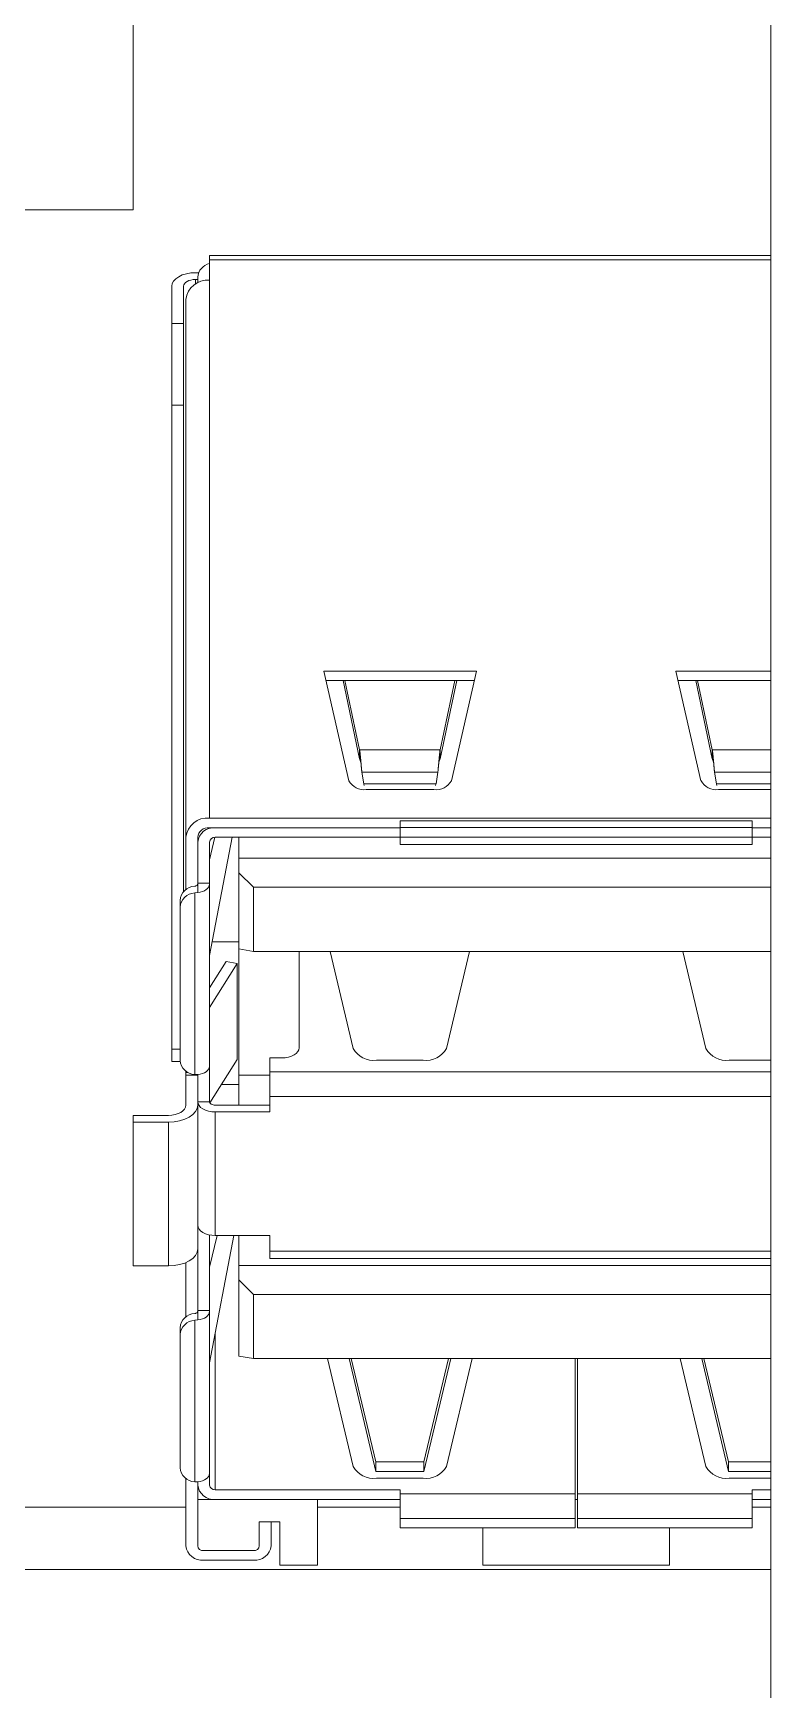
# Model space of a CAD drawing. Header units: millimetres. Extents: x -489 to 1607, y 116 to 1738.
# Drawn here: x 1414.4 to 1426.97, y 1473.39 to 1501.63 of the extents above; entities that cross this region are included whole.
import ezdxf

# ---------------------------------------------------------------- set-up
doc = ezdxf.new("R2010")
doc.units = ezdxf.units.MM

msp = doc.modelspace()

# ---------------------------------------------------------------- linework, layer by layer
at = {"color": 7, "linetype": 'Continuous', "lineweight": 15}
for p, q in [((1426.971, 1537.932), (1426.971, 876.534)), ((1416.105, 1502.291), (1416.105, 1498.617)), ((1413.405, 1498.617), (1416.105, 1498.617)), ((1426.971, 1497.838), (1417.405, 1497.838)), ((1417.405, 1497.765), (1417.405, 1497.418)), ((1417.219, 1497.547), (1417.165, 1497.547)), ((1417.165, 1497.431), (1417.205, 1497.431)), ((1417.205, 1497.472), (1417.205, 1497.375)), ((1417.405, 1497.418), (1417.405, 1488.251)), ((1416.765, 1496.681), (1416.765, 1497.316)), ((1416.965, 1496.681), (1416.965, 1497.316)), ((1417.005, 1487.924), (1417.005, 1497.092)), ((1416.965, 1496.681), (1416.765, 1496.681)), ((1416.765, 1495.287), (1416.965, 1495.287)), ((1416.765, 1484.312), (1416.765, 1495.287)), ((1416.965, 1486.996), (1416.965, 1495.287)), ((1419.355, 1490.758), (1421.955, 1490.758)), ((1419.781, 1488.888), (1419.355, 1490.758)), ((1421.955, 1490.758), (1421.528, 1488.888)), ((1425.355, 1490.758), (1426.971, 1490.758)), ((1425.781, 1488.888), (1425.355, 1490.758)), ((1419.392, 1490.595), (1421.917, 1490.595)), ((1419.964, 1489.261), (1419.681, 1490.595)), ((1419.964, 1489.414), (1419.713, 1490.595)), ((1421.586, 1490.595), (1421.336, 1489.414)), ((1421.619, 1490.595), (1421.336, 1489.261)), ((1425.392, 1490.595), (1426.971, 1490.595)), ((1425.974, 1489.261), (1425.691, 1490.595)), ((1425.974, 1489.414), (1425.723, 1490.595)), ((1421.336, 1489.414), (1419.964, 1489.414)), ((1419.964, 1489.414), (1419.964, 1489.261)), ((1421.336, 1489.261), (1421.336, 1489.414)), ((1425.974, 1489.414), (1425.974, 1489.261)), ((1420.002, 1489.033), (1421.297, 1489.033)), ((1420.034, 1488.835), (1420.002, 1489.033)), ((1421.297, 1489.033), (1421.266, 1488.835)), ((1426.044, 1488.835), (1426.012, 1489.033)), ((1421.266, 1488.835), (1420.034, 1488.835)), ((1421.231, 1488.738), (1420.079, 1488.738)), ((1426.971, 1488.738), (1426.079, 1488.738)), ((1426.971, 1488.251), (1417.405, 1488.251)), ((1420.655, 1488.206), (1420.655, 1488.09)), ((1426.655, 1488.206), (1420.655, 1488.206)), ((1420.655, 1488.09), (1426.655, 1488.09)), ((1420.655, 1488.09), (1420.655, 1487.927)), ((1426.655, 1488.09), (1426.655, 1488.206)), ((1426.655, 1487.927), (1426.655, 1488.09)), ((1417.005, 1487.924), (1417.005, 1487.032)), ((1417.205, 1487.141), (1417.205, 1487.924)), ((1417.205, 1487.843), (1417.205, 1487.141)), ((1417.405, 1488.088), (1420.655, 1488.088)), ((1417.405, 1485.908), (1417.792, 1487.924)), ((1417.497, 1487.924), (1417.405, 1487.541)), ((1417.405, 1487.843), (1417.405, 1487.141)), ((1420.655, 1488.088), (1417.505, 1488.088)), ((1417.505, 1487.924), (1420.655, 1487.924)), ((1417.905, 1487.924), (1417.905, 1487.567)), ((1426.655, 1487.927), (1420.655, 1487.927)), ((1426.655, 1488.088), (1426.971, 1488.088)), ((1426.655, 1487.924), (1426.971, 1487.924)), ((1417.405, 1487.537), (1417.405, 1487.541)), ((1417.405, 1487.541), (1417.405, 1485.908)), ((1417.405, 1487.541), (1417.405, 1487.541)), ((1417.905, 1487.567), (1417.905, 1487.321)), ((1426.971, 1487.567), (1417.905, 1487.567)), ((1420.655, 1487.8), (1426.655, 1487.8)), ((1418.155, 1487.075), (1417.905, 1487.321)), ((1417.905, 1487.321), (1417.905, 1486.023)), ((1417.155, 1486.975), (1417.205, 1486.982)), ((1417.155, 1486.975), (1417.155, 1483.879)), ((1417.205, 1487.141), (1417.405, 1487.141)), ((1417.205, 1487.141), (1417.205, 1487.123)), ((1417.205, 1487.123), (1417.205, 1486.982)), ((1417.405, 1487.123), (1417.405, 1487.141)), ((1417.405, 1487.123), (1417.405, 1484.02)), ((1418.155, 1487.075), (1426.971, 1487.075)), ((1418.155, 1487.075), (1418.155, 1485.98)), ((1416.905, 1486.734), (1416.905, 1486.849)), ((1416.905, 1486.734), (1416.905, 1484.121)), ((1417.905, 1486.144), (1417.451, 1486.144)), ((1417.405, 1485.908), (1417.405, 1485.902)), ((1418.155, 1485.98), (1417.905, 1486.023)), ((1417.905, 1483.869), (1417.905, 1486.023)), ((1426.971, 1485.98), (1418.155, 1485.98)), ((1418.935, 1484.338), (1418.935, 1485.98)), ((1419.462, 1485.98), (1419.855, 1484.326)), ((1421.445, 1484.326), (1421.838, 1485.98)), ((1425.472, 1485.98), (1425.865, 1484.326)), ((1417.405, 1485.36), (1417.689, 1485.81)), ((1417.405, 1485.022), (1417.877, 1485.771)), ((1417.689, 1485.81), (1417.877, 1485.771)), ((1417.877, 1485.771), (1417.877, 1484.138)), ((1417.877, 1484.138), (1417.41, 1483.398)), ((1418.435, 1484.165), (1418.635, 1484.165)), ((1418.435, 1483.927), (1418.435, 1484.165)), ((1416.765, 1484.101), (1416.906, 1484.101)), ((1417.005, 1483.938), (1417.005, 1483.915)), ((1417.005, 1483.915), (1417.043, 1483.915)), ((1417.205, 1483.872), (1417.005, 1483.872)), ((1417.005, 1483.358), (1417.005, 1483.872)), ((1417.155, 1483.879), (1417.205, 1483.879)), ((1417.205, 1483.879), (1417.205, 1483.67)), ((1417.405, 1484.02), (1417.405, 1483.417)), ((1417.905, 1483.869), (1417.905, 1483.359)), ((1418.435, 1483.869), (1417.905, 1483.869)), ((1420.251, 1484.127), (1421.048, 1484.127)), ((1426.261, 1484.127), (1426.971, 1484.127)), ((1417.205, 1483.358), (1417.205, 1483.67)), ((1417.607, 1483.71), (1417.905, 1483.71)), ((1417.205, 1483.417), (1417.405, 1483.417)), ((1417.205, 1480.908), (1417.205, 1483.358)), ((1417.505, 1483.359), (1418.435, 1483.359)), ((1418.435, 1483.244), (1418.435, 1483.509)), ((1416.705, 1483.185), (1416.105, 1483.185)), ((1416.105, 1483.069), (1416.105, 1483.185)), ((1416.705, 1483.069), (1416.105, 1483.069)), ((1416.105, 1483.069), (1416.105, 1480.62)), ((1416.705, 1483.069), (1416.705, 1480.62)), ((1417.505, 1481.137), (1417.505, 1483.244)), ((1418.435, 1483.244), (1417.505, 1483.244)), ((1417.405, 1481.147), (1417.405, 1479.857)), ((1417.534, 1481.137), (1417.405, 1480.6)), ((1417.405, 1478.968), (1417.821, 1481.137)), ((1417.505, 1481.137), (1418.435, 1481.137)), ((1417.905, 1481.137), (1417.905, 1480.627)), ((1418.435, 1480.872), (1418.435, 1481.137)), ((1417.205, 1479.857), (1417.205, 1480.908)), ((1416.705, 1480.62), (1416.105, 1480.62)), ((1417.005, 1479.748), (1417.005, 1480.678)), ((1417.405, 1480.596), (1417.405, 1480.6)), ((1417.405, 1480.6), (1417.405, 1478.968)), ((1417.405, 1480.6), (1417.405, 1480.6)), ((1417.905, 1480.627), (1417.905, 1480.38)), ((1426.971, 1480.627), (1417.905, 1480.627)), ((1418.435, 1480.745), (1426.971, 1480.745)), ((1418.155, 1480.134), (1417.905, 1480.38)), ((1417.905, 1480.38), (1417.905, 1479.082)), ((1418.155, 1480.134), (1426.971, 1480.134)), ((1418.155, 1480.134), (1418.155, 1479.04)), ((1417.205, 1479.698), (1417.155, 1479.692)), ((1417.155, 1479.692), (1417.155, 1476.939)), ((1417.405, 1479.857), (1417.205, 1479.857)), ((1417.205, 1479.857), (1417.205, 1479.84)), ((1417.205, 1479.84), (1417.205, 1479.698)), ((1417.405, 1479.857), (1417.405, 1479.84)), ((1417.405, 1479.84), (1417.405, 1477.08)), ((1416.905, 1479.566), (1416.905, 1479.45)), ((1416.905, 1479.45), (1416.905, 1477.18)), ((1418.155, 1479.04), (1417.905, 1479.082)), ((1417.405, 1478.968), (1417.405, 1478.961)), ((1426.971, 1479.04), (1418.155, 1479.04)), ((1419.855, 1477.202), (1419.418, 1479.04)), ((1419.783, 1479.04), (1420.24, 1477.117)), ((1419.822, 1479.04), (1420.24, 1477.281)), ((1421.06, 1477.281), (1421.478, 1479.04)), ((1421.06, 1477.117), (1421.517, 1479.04)), ((1421.882, 1479.04), (1421.445, 1477.202)), ((1423.635, 1476.734), (1423.635, 1479.04)), ((1423.675, 1479.04), (1423.675, 1476.734)), ((1425.865, 1477.202), (1425.428, 1479.04)), ((1425.793, 1479.04), (1426.25, 1477.117)), ((1425.832, 1479.04), (1426.25, 1477.281)), ((1417.405, 1476.885), (1417.405, 1477.08)), ((1420.24, 1477.281), (1421.06, 1477.281)), ((1420.24, 1477.117), (1420.24, 1477.281)), ((1420.24, 1477.117), (1421.06, 1477.117)), ((1421.06, 1477.117), (1421.06, 1477.281)), ((1426.25, 1477.281), (1426.971, 1477.281)), ((1426.25, 1477.117), (1426.25, 1477.281)), ((1426.25, 1477.117), (1426.971, 1477.117)), ((1417.005, 1475.848), (1417.005, 1476.998)), ((1417.155, 1476.939), (1417.205, 1476.938)), ((1417.205, 1475.848), (1417.205, 1476.938)), ((1417.205, 1476.938), (1417.205, 1476.885)), ((1417.505, 1476.803), (1420.655, 1476.803)), ((1421.048, 1477.002), (1420.251, 1477.002)), ((1420.655, 1476.803), (1420.655, 1476.734)), ((1426.971, 1477.002), (1426.261, 1477.002)), ((1426.655, 1476.803), (1426.971, 1476.803)), ((1426.655, 1476.734), (1426.655, 1476.803)), ((1417.205, 1476.64), (1419.245, 1476.64)), ((1417.205, 1476.64), (1417.205, 1475.848)), ((1417.505, 1476.64), (1420.655, 1476.64)), ((1419.245, 1475.521), (1419.245, 1476.64)), ((1420.655, 1476.734), (1423.635, 1476.734)), ((1423.635, 1476.64), (1423.675, 1476.64)), ((1423.675, 1476.734), (1426.655, 1476.734)), ((1426.655, 1476.64), (1426.971, 1476.64)), ((1417.005, 1476.507), (1413.209, 1476.507)), ((1418.255, 1476.256), (1418.605, 1476.256)), ((1418.255, 1476.256), (1418.255, 1475.848)), ((1418.255, 1476.256), (1418.455, 1476.256)), ((1418.455, 1476.256), (1418.455, 1475.848)), ((1418.605, 1475.521), (1418.605, 1476.256)), ((1420.655, 1476.507), (1419.245, 1476.507)), ((1420.655, 1476.316), (1423.635, 1476.316)), ((1420.655, 1476.316), (1420.655, 1476.152)), ((1423.635, 1476.152), (1423.635, 1476.316)), ((1423.675, 1476.316), (1426.655, 1476.316)), ((1423.675, 1476.316), (1423.675, 1476.152)), ((1426.971, 1476.507), (1426.655, 1476.507)), ((1426.655, 1476.152), (1426.655, 1476.316)), ((1420.655, 1476.152), (1423.635, 1476.152)), ((1422.065, 1476.152), (1422.065, 1475.521)), ((1423.675, 1476.152), (1426.655, 1476.152)), ((1425.245, 1475.521), (1425.245, 1476.152)), ((1417.305, 1475.766), (1418.155, 1475.766)), ((1396.905, 1475.445), (1426.971, 1475.445)), ((1418.155, 1475.603), (1417.305, 1475.603)), ((1418.605, 1475.521), (1419.245, 1475.521)), ((1425.245, 1475.521), (1422.065, 1475.521))]:
    msp.add_line(p, q, dxfattribs=at)
at = {"color": 8, "linetype": 'Continuous', "lineweight": 15}
for p, q in [((1426.971, 1497.765), (1417.405, 1497.765)), ((1417.165, 1497.353), (1417.165, 1497.431)), ((1426.971, 1489.414), (1425.974, 1489.414)), ((1426.012, 1489.033), (1426.971, 1489.033)), ((1426.971, 1488.835), (1426.044, 1488.835)), ((1417.405, 1487.537), (1417.405, 1487.537)), ((1416.905, 1484.312), (1416.765, 1484.312)), ((1426.971, 1483.927), (1418.435, 1483.927)), ((1418.435, 1483.509), (1426.971, 1483.509)), ((1426.971, 1480.872), (1418.435, 1480.872)), ((1417.405, 1480.596), (1417.405, 1480.596)), ((1417.505, 1479.486), (1417.505, 1476.803))]:
    msp.add_line(p, q, dxfattribs=at)
at = {"color": 7, "linetype": 'Continuous', "lineweight": 15, "flags": 128}
for points in [[(1417.405, 1497.765), (1417.405, 1497.803), (1417.405, 1497.828), (1417.405, 1497.838), (1417.405, 1497.838)], [(1416.765, 1497.316), (1416.772, 1497.361), (1416.795, 1497.404), (1416.832, 1497.444), (1416.882, 1497.479), (1416.942, 1497.508), (1417.012, 1497.529), (1417.087, 1497.542), (1417.165, 1497.547)], [(1416.965, 1497.316), (1416.969, 1497.338), (1416.98, 1497.36), (1416.998, 1497.38), (1417.023, 1497.397), (1417.054, 1497.412), (1417.088, 1497.422), (1417.126, 1497.429), (1417.165, 1497.431)], [(1416.765, 1495.287), (1416.765, 1495.457), (1416.765, 1495.643), (1416.765, 1495.838), (1416.765, 1496.033), (1416.765, 1496.222), (1416.765, 1496.398), (1416.765, 1496.552), (1416.765, 1496.681)], [(1416.965, 1495.287), (1416.965, 1495.457), (1416.965, 1495.643), (1416.965, 1495.838), (1416.965, 1496.033), (1416.965, 1496.222), (1416.965, 1496.398), (1416.965, 1496.552), (1416.965, 1496.681)], [(1420.655, 1487.927), (1420.655, 1487.882), (1420.655, 1487.846), (1420.655, 1487.82), (1420.655, 1487.804), (1420.655, 1487.8)], [(1426.655, 1487.8), (1426.655, 1487.804), (1426.655, 1487.82), (1426.655, 1487.846), (1426.655, 1487.882), (1426.655, 1487.927)], [(1417.405, 1487.123), (1417.401, 1487.099), (1417.39, 1487.075), (1417.372, 1487.052), (1417.348, 1487.032), (1417.319, 1487.014), (1417.284, 1487), (1417.246, 1486.989), (1417.205, 1486.982)], [(1416.765, 1484.312), (1416.765, 1484.238), (1416.765, 1484.178), (1416.765, 1484.134), (1416.765, 1484.108), (1416.765, 1484.101)], [(1418.635, 1484.165), (1418.693, 1484.168), (1418.75, 1484.178), (1418.801, 1484.194), (1418.847, 1484.215), (1418.884, 1484.242), (1418.912, 1484.271), (1418.929, 1484.304), (1418.935, 1484.338)], [(1417.005, 1483.872), (1417.005, 1483.914), (1417.005, 1483.915)], [(1417.405, 1484.02), (1417.401, 1483.996), (1417.39, 1483.972), (1417.372, 1483.949), (1417.348, 1483.929), (1417.319, 1483.911), (1417.284, 1483.897), (1417.246, 1483.886), (1417.205, 1483.879)], [(1418.435, 1483.509), (1418.435, 1483.56), (1418.435, 1483.616), (1418.435, 1483.675), (1418.435, 1483.733), (1418.435, 1483.79), (1418.435, 1483.842), (1418.435, 1483.889), (1418.435, 1483.927)], [(1417.005, 1483.358), (1416.999, 1483.324), (1416.982, 1483.292), (1416.954, 1483.262), (1416.917, 1483.236), (1416.871, 1483.214), (1416.82, 1483.198), (1416.763, 1483.188), (1416.705, 1483.185)], [(1416.705, 1483.069), (1416.802, 1483.075), (1416.896, 1483.091), (1416.983, 1483.118), (1417.058, 1483.154), (1417.12, 1483.198), (1417.167, 1483.248), (1417.195, 1483.302), (1417.205, 1483.358)], [(1417.505, 1483.244), (1417.446, 1483.247), (1417.39, 1483.257), (1417.338, 1483.273), (1417.293, 1483.295), (1417.255, 1483.321), (1417.228, 1483.351), (1417.21, 1483.383), (1417.205, 1483.417)], [(1417.505, 1483.359), (1417.485, 1483.36), (1417.466, 1483.364), (1417.449, 1483.369), (1417.434, 1483.376), (1417.422, 1483.385), (1417.412, 1483.395), (1417.407, 1483.406), (1417.405, 1483.417)], [(1417.205, 1481.31), (1417.21, 1481.277), (1417.228, 1481.244), (1417.255, 1481.214), (1417.293, 1481.188), (1417.338, 1481.166), (1417.39, 1481.15), (1417.446, 1481.141), (1417.505, 1481.137)], [(1416.705, 1480.62), (1416.802, 1480.625), (1416.896, 1480.642), (1416.983, 1480.668), (1417.058, 1480.704), (1417.12, 1480.748), (1417.167, 1480.798), (1417.195, 1480.852), (1417.205, 1480.908)], [(1418.435, 1480.745), (1418.435, 1480.749), (1418.435, 1480.765), (1418.435, 1480.791), (1418.435, 1480.827), (1418.435, 1480.872)], [(1417.205, 1479.698), (1417.246, 1479.705), (1417.284, 1479.716), (1417.319, 1479.731), (1417.348, 1479.748), (1417.372, 1479.769), (1417.39, 1479.791), (1417.401, 1479.815), (1417.405, 1479.84)], [(1417.405, 1477.08), (1417.401, 1477.055), (1417.39, 1477.031), (1417.372, 1477.009), (1417.348, 1476.988), (1417.319, 1476.971), (1417.284, 1476.956), (1417.246, 1476.945), (1417.205, 1476.938)], [(1420.655, 1476.316), (1420.655, 1476.367), (1420.655, 1476.423), (1420.655, 1476.481), (1420.655, 1476.54), (1420.655, 1476.596), (1420.655, 1476.649), (1420.655, 1476.695), (1420.655, 1476.734)], [(1423.635, 1476.734), (1423.635, 1476.695), (1423.635, 1476.649), (1423.635, 1476.596), (1423.635, 1476.54), (1423.635, 1476.481), (1423.635, 1476.423), (1423.635, 1476.367), (1423.635, 1476.316)], [(1423.675, 1476.316), (1423.675, 1476.367), (1423.675, 1476.423), (1423.675, 1476.481), (1423.675, 1476.54), (1423.675, 1476.596), (1423.675, 1476.649), (1423.675, 1476.695), (1423.675, 1476.734)], [(1426.655, 1476.734), (1426.655, 1476.695), (1426.655, 1476.649), (1426.655, 1476.596), (1426.655, 1476.54), (1426.655, 1476.481), (1426.655, 1476.423), (1426.655, 1476.367), (1426.655, 1476.316)]]:
    msp.add_lwpolyline(points, dxfattribs=at)
at = {"color": 7, "linetype": 'Continuous', "lineweight": 15}
for centre, radius, start, end in [((1417.465, 1497.449), 0.261, 103.299, 174.9165), ((1417.371, 1497.051), 0.369, 84.8251, 173.6452), ((1420.037, 1489.025), 0.29, 208.1117, 278.1837), ((1421.272, 1489.025), 0.29, 261.8234, 331.8812), ((1426.037, 1489.025), 0.29, 208.1119, 278.1853), ((1417.371, 1487.884), 0.369, 84.8196, 173.6505), ((1417.48, 1487.812), 0.277, 84.8166, 173.6474), ((1417.388, 1487.904), 0.184, 84.8028, 173.6587), ((1417.496, 1487.832), 0.0923, 84.8421, 173.6269), ((1417.169, 1486.825), 0.266, 93.1737, 174.8414), ((1417.169, 1486.71), 0.266, 93.1737, 174.842), ((1420.196, 1484.511), 0.389, 208.4663, 278.0843), ((1421.103, 1484.511), 0.389, 261.9133, 331.5362), ((1426.206, 1484.511), 0.389, 208.4694, 278.0825), ((1417.169, 1484.145), 0.266, 185.1564, 266.825), ((1417.169, 1479.542), 0.266, 93.1849, 174.8418), ((1417.169, 1479.426), 0.266, 93.1848, 174.8424), ((1417.169, 1477.204), 0.266, 185.1561, 266.8139), ((1420.196, 1477.387), 0.389, 208.4663, 278.0843), ((1421.103, 1477.387), 0.389, 261.9133, 331.5362), ((1426.206, 1477.387), 0.389, 208.4694, 278.0825), ((1417.48, 1476.915), 0.277, 186.354, 275.182), ((1417.496, 1476.895), 0.0923, 186.3664, 275.1563), ((1417.28, 1475.878), 0.277, 186.3479, 275.1881), ((1417.296, 1475.858), 0.0923, 186.3751, 275.1526), ((1418.163, 1475.858), 0.0923, 264.8431, 353.625), ((1418.18, 1475.878), 0.277, 264.8159, 353.6481)]:
    msp.add_arc(centre, radius, start, end, dxfattribs=at)
for points, knots in [([(1419.964, 1489.414), (1419.964, 1489.408), (1419.966, 1489.4), (1419.967, 1489.387), (1419.968, 1489.377), (1419.97, 1489.367), (1419.971, 1489.356), (1419.972, 1489.345), (1419.973, 1489.334), (1419.974, 1489.323), (1419.976, 1489.311), (1419.977, 1489.299), (1419.978, 1489.287), (1419.979, 1489.275), (1419.98, 1489.262), (1419.982, 1489.249), (1419.983, 1489.237), (1419.984, 1489.224), (1419.985, 1489.211), (1419.986, 1489.198), (1419.988, 1489.185), (1419.989, 1489.172), (1419.99, 1489.159), (1419.991, 1489.146), (1419.992, 1489.133), (1419.994, 1489.12), (1419.995, 1489.107), (1419.996, 1489.095), (1419.997, 1489.082), (1419.998, 1489.07), (1420, 1489.058), (1420.001, 1489.045), (1420.002, 1489.037), (1420.002, 1489.033)], [0, 0, 0, 0, 0.062171, 0.093199, 0.12423, 0.155311, 0.186339, 0.217404, 0.248492, 0.279522, 0.310594, 0.341689, 0.372732, 0.403793, 0.434844, 0.465901, 0.49701, 0.528013, 0.55911, 0.590164, 0.621263, 0.652265, 0.683295, 0.714432, 0.745414, 0.776514, 0.807535, 0.838617, 0.869725, 0.90078, 0.931802, 0.965863, 1, 1, 1, 1]), ([(1419.964, 1489.261), (1419.967, 1489.253), (1419.973, 1489.236), (1419.981, 1489.207), (1419.986, 1489.19), (1419.988, 1489.184)], [0, 0, 0, 0, 0.4032062, 0.8063721, 1, 1, 1, 1]), ([(1421.297, 1489.033), (1421.298, 1489.041), (1421.299, 1489.052), (1421.301, 1489.068), (1421.302, 1489.08), (1421.303, 1489.092), (1421.304, 1489.105), (1421.306, 1489.117), (1421.307, 1489.13), (1421.308, 1489.143), (1421.309, 1489.156), (1421.31, 1489.169), (1421.312, 1489.182), (1421.313, 1489.195), (1421.314, 1489.208), (1421.315, 1489.221), (1421.316, 1489.234), (1421.318, 1489.247), (1421.319, 1489.26), (1421.32, 1489.272), (1421.321, 1489.285), (1421.322, 1489.297), (1421.324, 1489.309), (1421.325, 1489.321), (1421.326, 1489.332), (1421.327, 1489.343), (1421.328, 1489.354), (1421.33, 1489.365), (1421.331, 1489.375), (1421.332, 1489.385), (1421.333, 1489.395), (1421.334, 1489.405), (1421.335, 1489.411), (1421.336, 1489.414)], [0, 0, 0, 0, 0.0621342, 0.0932448, 0.1243633, 0.155403, 0.1864281, 0.2174742, 0.2484754, 0.279609, 0.3106595, 0.3416595, 0.3728061, 0.4037698, 0.4349147, 0.4659739, 0.4969757, 0.5280197, 0.5590727, 0.5901396, 0.6212031, 0.6522998, 0.6833809, 0.7144113, 0.7454568, 0.7764877, 0.8075938, 0.8386559, 0.8697188, 0.9007356, 0.9317931, 0.9658601, 1, 1, 1, 1]), ([(1421.312, 1489.184), (1421.313, 1489.19), (1421.318, 1489.208), (1421.326, 1489.236), (1421.333, 1489.253), (1421.336, 1489.261)], [0, 0, 0, 0, 0.197623, 0.600589, 1, 1, 1, 1]), ([(1425.974, 1489.414), (1425.974, 1489.408), (1425.976, 1489.4), (1425.977, 1489.387), (1425.978, 1489.377), (1425.98, 1489.367), (1425.981, 1489.356), (1425.982, 1489.345), (1425.983, 1489.334), (1425.984, 1489.323), (1425.986, 1489.311), (1425.987, 1489.299), (1425.988, 1489.287), (1425.989, 1489.275), (1425.99, 1489.262), (1425.992, 1489.249), (1425.993, 1489.237), (1425.994, 1489.224), (1425.995, 1489.211), (1425.996, 1489.198), (1425.998, 1489.185), (1425.999, 1489.172), (1426, 1489.159), (1426.001, 1489.146), (1426.002, 1489.133), (1426.004, 1489.12), (1426.005, 1489.107), (1426.006, 1489.095), (1426.007, 1489.082), (1426.008, 1489.07), (1426.01, 1489.058), (1426.011, 1489.045), (1426.012, 1489.037), (1426.012, 1489.033)], [0, 0, 0, 0, 0.062168, 0.093248, 0.124278, 0.155358, 0.186396, 0.217459, 0.248536, 0.279564, 0.310635, 0.341682, 0.372733, 0.403828, 0.434843, 0.465941, 0.49704, 0.528043, 0.559101, 0.590189, 0.621253, 0.652291, 0.68329, 0.714449, 0.745429, 0.776529, 0.807525, 0.838627, 0.869736, 0.900773, 0.931792, 0.965864, 1, 1, 1, 1]), ([(1425.998, 1489.184), (1425.996, 1489.19), (1425.991, 1489.208), (1425.983, 1489.236), (1425.977, 1489.253), (1425.974, 1489.261)], [0, 0, 0, 0, 0.197715, 0.600639, 1, 1, 1, 1]), ([(1419.988, 1489.184), (1419.988, 1489.184), (1419.988, 1489.184), (1419.988, 1489.184), (1419.988, 1489.184)], [0, 0, 0, 0, 0.4554491, 1, 1, 1, 1]), ([(1421.312, 1489.184), (1421.312, 1489.184), (1421.312, 1489.184), (1421.312, 1489.184), (1421.312, 1489.184)], [0, 0, 0, 0, 0.448915, 1, 1, 1, 1]), ([(1425.998, 1489.184), (1425.998, 1489.184), (1425.998, 1489.184), (1425.998, 1489.184), (1425.998, 1489.184)], [0, 0, 0, 0, 0.45542, 1, 1, 1, 1]), ([(1420.042, 1488.807), (1420.042, 1488.808), (1420.039, 1488.818), (1420.036, 1488.827), (1420.034, 1488.835)], [0, 0, 0, 0, 0.141297, 1, 1, 1, 1]), ([(1421.266, 1488.835), (1421.263, 1488.827), (1421.261, 1488.818), (1421.258, 1488.808), (1421.258, 1488.807)], [0, 0, 0, 0, 0.858575, 1, 1, 1, 1]), ([(1426.052, 1488.807), (1426.052, 1488.808), (1426.049, 1488.818), (1426.046, 1488.827), (1426.044, 1488.835)], [0, 0, 0, 0, 0.141731, 1, 1, 1, 1]), ([(1417.405, 1487.535), (1417.405, 1487.535), (1417.405, 1487.536), (1417.405, 1487.536), (1417.405, 1487.536), (1417.405, 1487.537)], [0, 0, 0, 0, 0.5011167, 0.7497129, 1, 1, 1, 1]), ([(1417.205, 1487.123), (1417.204, 1487.12), (1417.203, 1487.114), (1417.194, 1487.105), (1417.182, 1487.098), (1417.168, 1487.093), (1417.158, 1487.092), (1417.155, 1487.091)], [0, 0, 0, 0, 0.214055, 0.428153, 0.641916, 0.854785, 1, 1, 1, 1]), ([(1417.405, 1485.902), (1417.405, 1485.902), (1417.405, 1485.901), (1417.405, 1485.9), (1417.405, 1485.9), (1417.405, 1485.9)], [0, 0, 0, 0, 0.502332, 0.752988, 1, 1, 1, 1]), ([(1417.405, 1480.595), (1417.405, 1480.595), (1417.405, 1480.595), (1417.405, 1480.596), (1417.405, 1480.596), (1417.405, 1480.596)], [0, 0, 0, 0, 0.497323, 0.746018, 1, 1, 1, 1]), ([(1417.205, 1479.84), (1417.204, 1479.836), (1417.203, 1479.83), (1417.194, 1479.821), (1417.182, 1479.814), (1417.168, 1479.81), (1417.158, 1479.808), (1417.155, 1479.807)], [0, 0, 0, 0, 0.214058, 0.428148, 0.641913, 0.854784, 1, 1, 1, 1]), ([(1417.405, 1478.961), (1417.405, 1478.961), (1417.405, 1478.961), (1417.405, 1478.96), (1417.405, 1478.959), (1417.405, 1478.959)], [0, 0, 0, 0, 0.498882, 0.749441, 1, 1, 1, 1])]:
    msp.add_open_spline(points, degree=3, knots=knots, dxfattribs=at)

doc.saveas('drawing.dxf')
